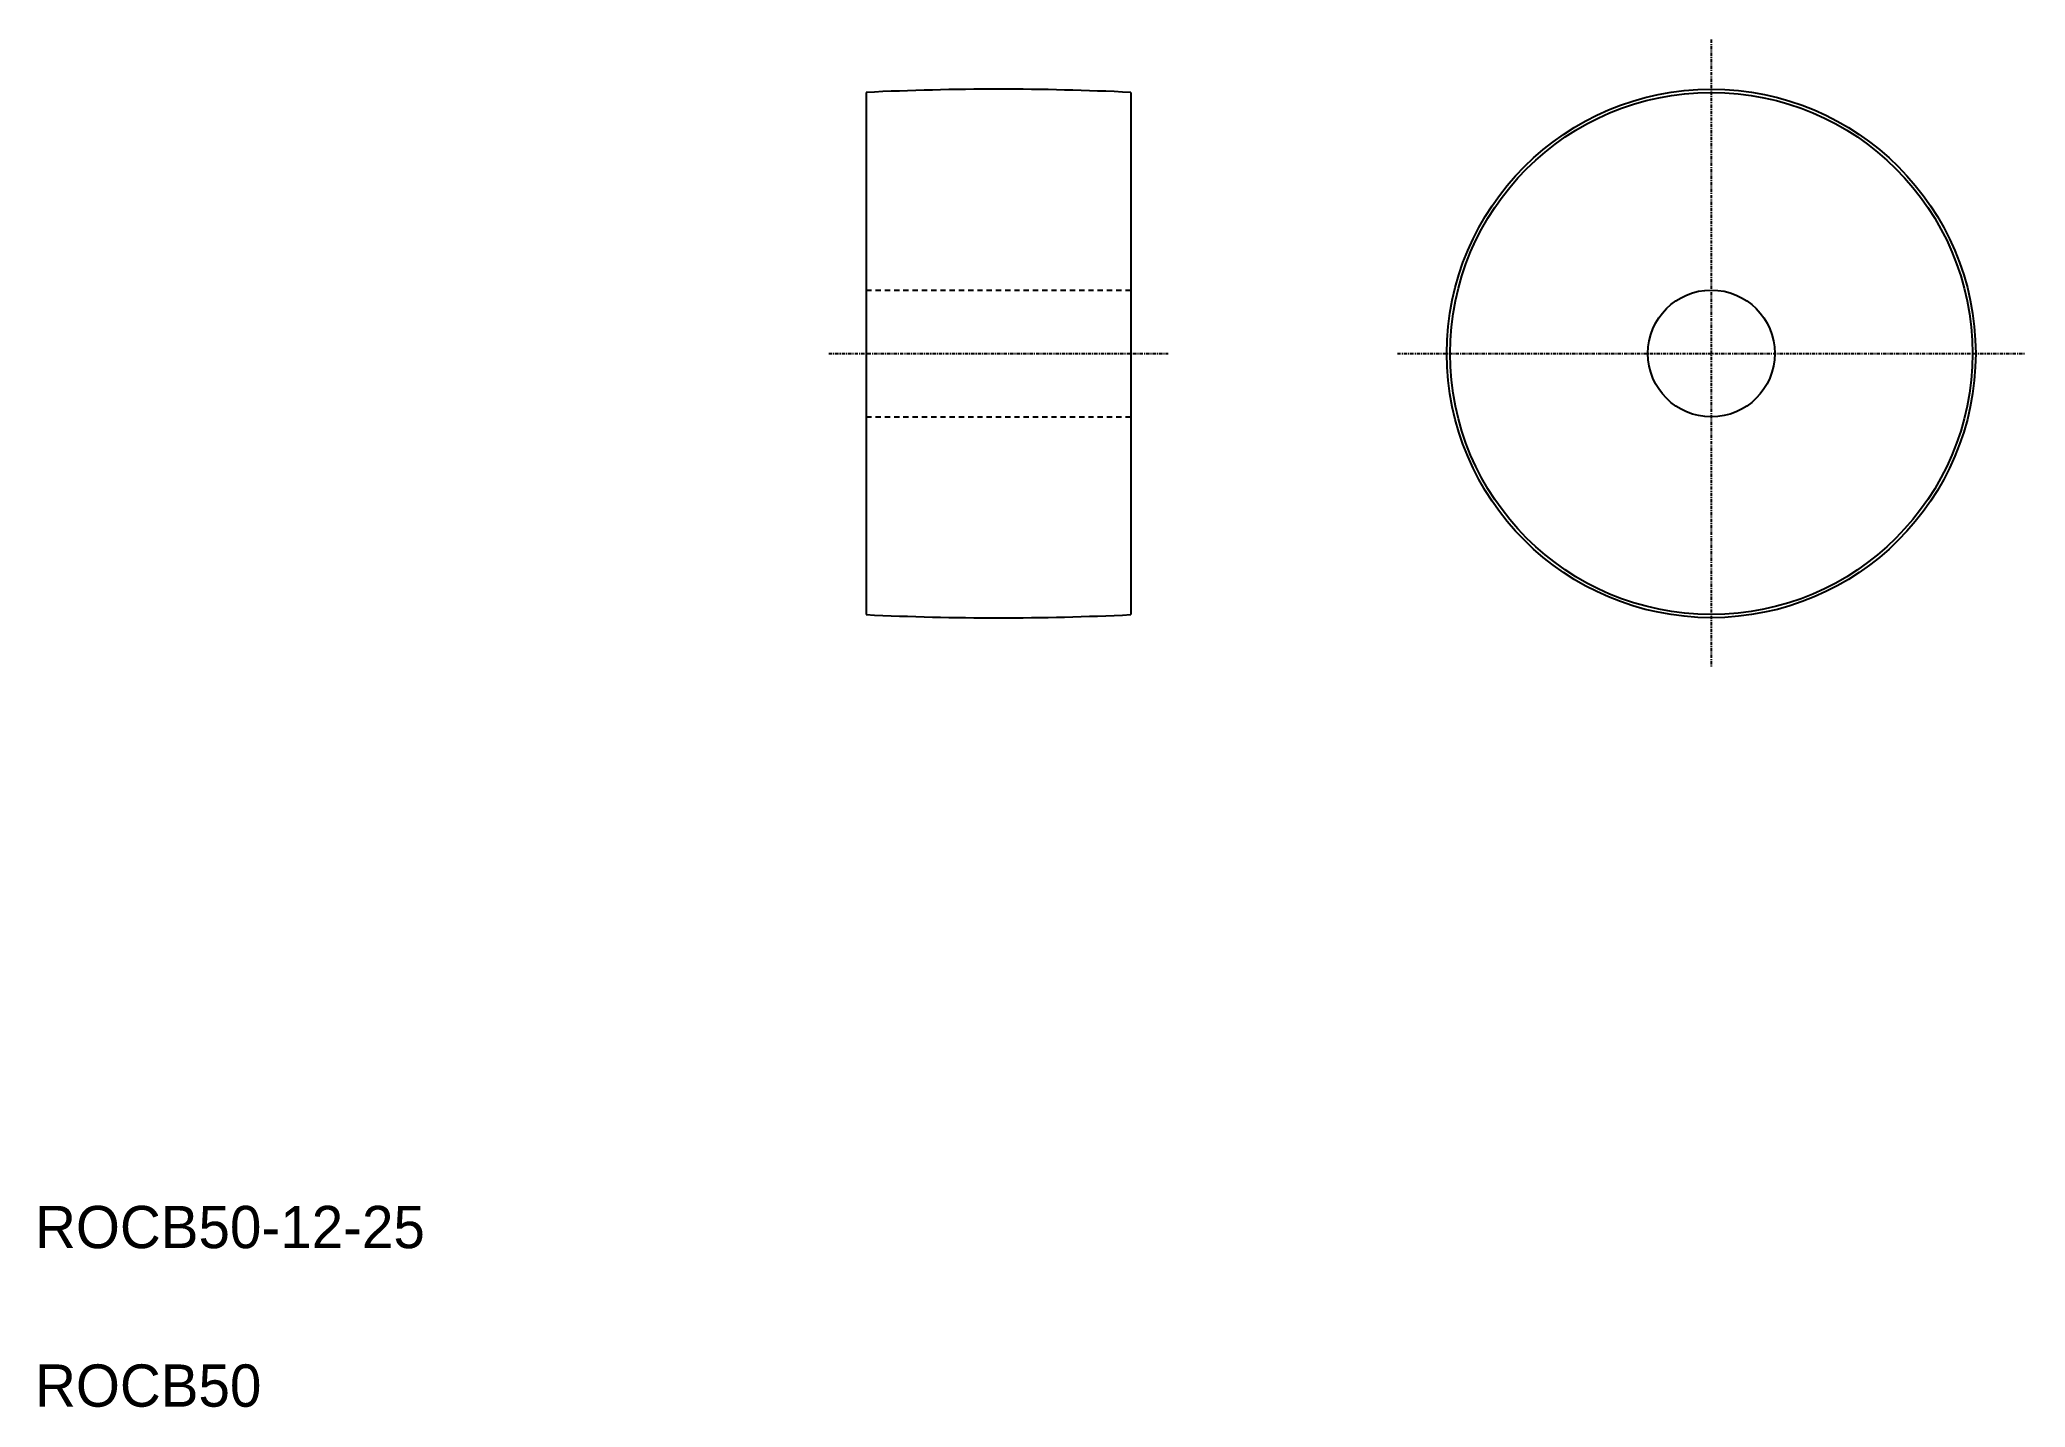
# Model space of a CAD drawing. Extents: x 10 to 198, y 10 to 139.
import ezdxf

# ---------------------------------------------------------------- set-up
doc = ezdxf.new("R2010")
doc.units = 0
doc.header["$LTSCALE"] = 0.25
doc.linetypes.add('CENTER', pattern=[2, 1.25, -0.25, 0.25, -0.25])
doc.linetypes.add('DASHED', pattern=[3.5, 2, -1.5])
doc.layers.get('0').update_dxf_attribs({"linetype": 'CONTINUOUS'})
doc.layers.add('CENTER', color=1, linetype='CENTER')

msp = doc.modelspace()

# ---------------------------------------------------------------- linework, layer by layer
at = {"color": 7, "linetype": 'CONTINUOUS'}
for p, q in [((88.61, 134.35), (88.61, 84.95)), ((113.61, 134.35), (113.61, 84.95))]:
    msp.add_line(p, q, dxfattribs=at)
at = {"color": 3, "linetype": 'DASHED'}
for p, q in [((88.61, 115.65), (113.61, 115.65)), ((88.61, 103.65), (113.61, 103.65))]:
    msp.add_line(p, q, dxfattribs=at)
at = {"color": 7, "linetype": 'CONTINUOUS'}
for radius in [25, 24.7, 6]:
    msp.add_circle((168.52, 109.65), radius, dxfattribs=at)
for centre, start, end in [((101.11, -125.92), 87.2503, 92.7497), ((101.11, 345.21), 267.2503, 272.7497)]:
    msp.add_arc(centre, 260.57, start, end, dxfattribs=at)
at = {"layer": 'CENTER', "color": 1, "linetype": 'CENTER'}
for p, q in [((168.52, 139.34), (168.52, 79.96)), ((85.06, 109.65), (117.16, 109.65)), ((138.83, 109.65), (198.21, 109.65))]:
    msp.add_line(p, q, dxfattribs=at)

# ---------------------------------------------------------------- texts
at = {"color": 7, "linetype": 'CONTINUOUS'}
for s, p in [('ROCB50-12-25', (10, 25)), ('ROCB50', (10, 10))]:
    msp.add_text(s, height=4, dxfattribs=at).set_placement(p)

doc.saveas('drawing.dxf')
